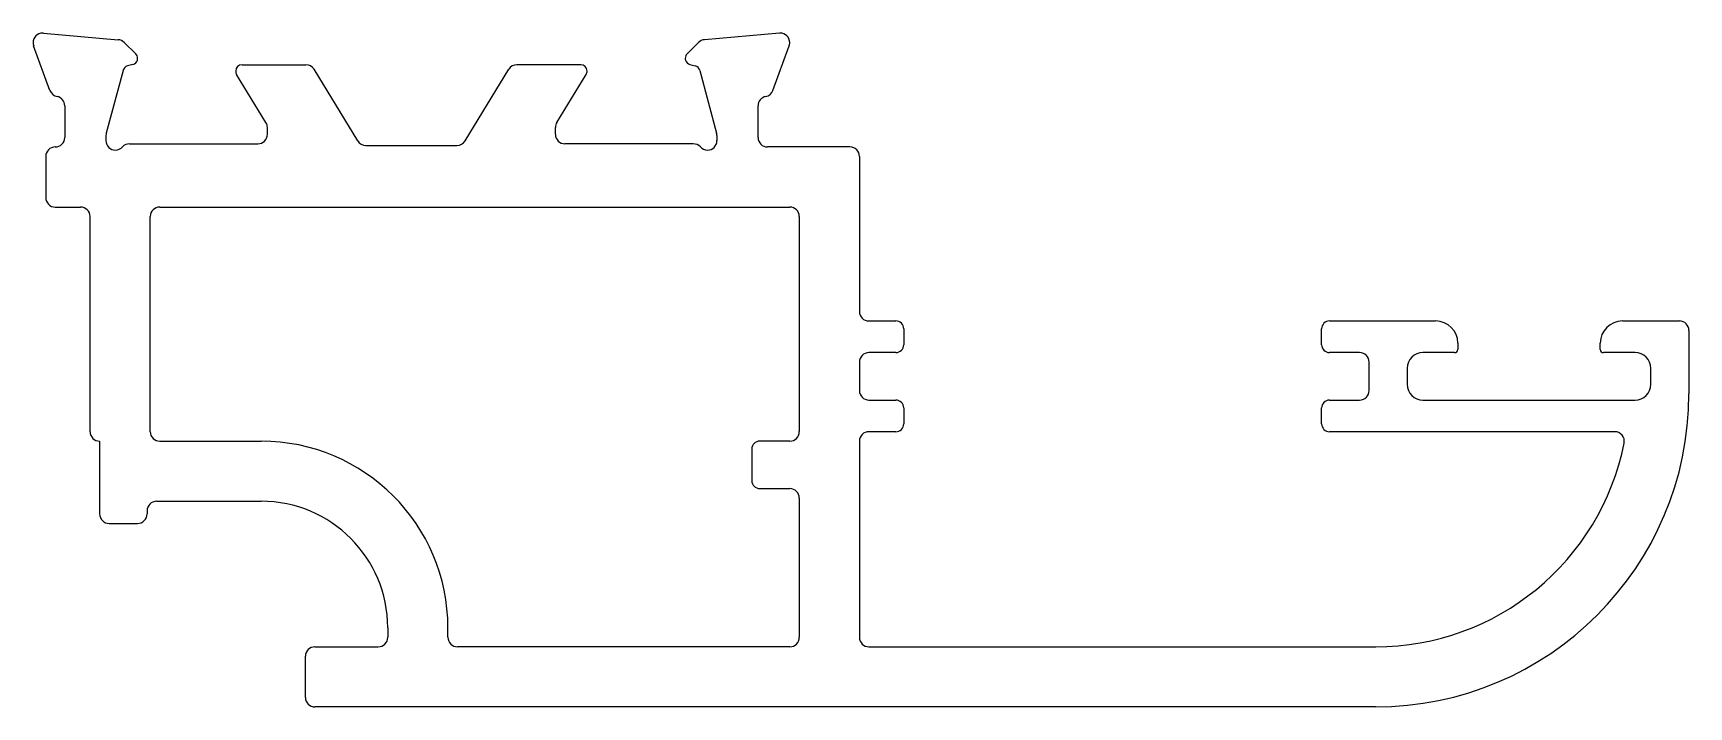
# Model space of a CAD drawing. Extents: x 832.2 to 884.5, y 662.1 to 683.4.
import ezdxf

# ---------------------------------------------------------------- set-up
doc = ezdxf.new("R2010")
doc.units = 0
doc.layers.get('0').update_dxf_attribs({"linetype": 'CONTINUOUS'})

msp = doc.modelspace()

# ---------------------------------------------------------------- linework, layer by layer
at = {"color": 0}
for p, q in [((832.486, 683.375), (834.851, 683.168)), ((835.037, 683.081), (835.401, 682.718)), ((853.182, 683.081), (852.818, 682.718)), ((855.734, 683.375), (853.368, 683.168)), ((832.691, 681.563), (832.177, 682.975)), ((855.528, 681.563), (856.042, 682.975)), ((835.001, 682.196), (834.47, 680.214)), ((835.312, 682.383), (835.143, 682.338)), ((839.516, 680.553), (838.589, 682.072)), ((838.76, 682.376), (840.778, 682.376)), ((842.415, 679.97), (841.034, 682.232)), ((845.804, 679.97), (847.185, 682.232)), ((849.46, 682.376), (847.442, 682.376)), ((848.704, 680.553), (849.631, 682.072)), ((852.908, 682.383), (853.077, 682.338)), ((853.219, 682.196), (853.75, 680.214)), ((833.16, 681.076), (833.16, 680.076)), ((855.06, 680.076), (855.06, 681.076)), ((834.46, 680.137), (834.46, 679.976)), ((839.56, 680.176), (839.56, 680.397)), ((848.66, 680.176), (848.66, 680.397)), ((853.76, 680.137), (853.76, 679.976)), ((832.56, 679.476), (832.56, 678.176)), ((835.207, 679.876), (839.26, 679.876)), ((842.671, 679.826), (845.548, 679.826)), ((853.013, 679.876), (848.96, 679.876)), ((857.963, 679.776), (855.36, 679.776)), ((858.263, 679.476), (858.263, 674.576)), ((832.86, 677.876), (833.66, 677.876)), ((836.16, 677.876), (856.063, 677.876)), ((833.96, 670.776), (833.96, 677.576)), ((835.86, 670.776), (835.86, 677.576)), ((856.363, 677.576), (856.363, 670.777)), ((858.563, 674.276), (859.413, 674.276)), ((873.113, 674.276), (876.463, 674.276)), ((882.363, 674.276), (884.163, 674.276)), ((859.663, 674.026), (859.663, 673.526)), ((872.863, 673.526), (872.863, 674.026)), ((884.463, 673.976), (884.463, 671.976)), ((859.413, 673.276), (858.563, 673.276)), ((874.063, 673.276), (873.113, 673.276)), ((877.063, 673.276), (876.063, 673.276)), ((877.163, 673.576), (877.163, 673.376)), ((881.663, 673.376), (881.663, 673.576)), ((882.763, 673.276), (881.763, 673.276)), ((858.263, 672.976), (858.263, 672.076)), ((874.363, 672.076), (874.363, 672.976)), ((875.563, 672.776), (875.563, 672.276)), ((883.263, 672.276), (883.263, 672.776)), ((858.563, 671.776), (859.413, 671.776)), ((873.113, 671.776), (874.063, 671.776)), ((876.063, 671.776), (882.763, 671.776)), ((859.663, 671.526), (859.663, 671.026)), ((872.863, 671.026), (872.863, 671.526)), ((859.413, 670.776), (858.563, 670.776)), ((882.123, 670.776), (873.113, 670.776)), ((834.26, 670.476), (834.26, 668.176)), ((836.16, 670.476), (839.363, 670.476)), ((854.863, 670.227), (854.863, 669.227)), ((856.063, 670.477), (855.113, 670.477)), ((858.263, 670.476), (858.263, 664.276)), ((855.113, 668.977), (856.063, 668.977)), ((836.06, 668.576), (839.363, 668.576)), ((856.363, 668.677), (856.363, 664.276)), ((835.76, 668.276), (835.76, 668.176)), ((834.56, 667.876), (835.46, 667.876)), ((843.363, 664.576), (843.363, 664.376)), ((843.363, 664.376), (843.363, 664.276)), ((845.263, 664.276), (845.263, 664.576)), ((841.063, 663.976), (843.063, 663.976)), ((856.063, 663.976), (845.563, 663.976)), ((858.563, 663.976), (874.57, 663.976)), ((840.763, 662.376), (840.763, 663.676)), ((846.863, 662.076), (841.063, 662.076)), ((874.563, 662.076), (846.863, 662.076))]:
    msp.add_line(p, q, dxfattribs=at)
for centre, radius, start, end in [((832.46, 683.076), 0.3, 90, 180), ((832.46, 683.076), 0.3, 85, 90), ((834.825, 682.869), 0.3, 45, 85), ((853.394, 682.869), 0.3, 95, 135), ((855.76, 683.076), 0.3, 90, 95), ((855.76, 683.076), 0.3, 0, 90), ((832.441, 683.073), 0.281, 179.336, 200.2803), ((835.26, 682.576), 0.2, 360, 45), ((835.26, 682.576), 0.2, 345, 0), ((852.96, 682.576), 0.2, 135, 180), ((852.96, 682.576), 0.2, 180, 195), ((855.779, 683.073), 0.281, 339.7197, 0.664), ((835.194, 682.145), 0.2, 105, 165), ((835.26, 682.576), 0.2, 285, 345), ((838.76, 682.176), 0.2, 90, 180), ((838.76, 682.176), 0.2, 180, 211.3955), ((840.778, 682.076), 0.3, 31.4, 90), ((847.442, 682.076), 0.3, 90, 148.6), ((849.46, 682.176), 0.2, 0, 90), ((849.46, 682.176), 0.2, 328.6045, 360), ((852.96, 682.576), 0.2, 195, 255), ((853.025, 682.145), 0.2, 15, 75), ((832.973, 681.665), 0.3, 200, 259.0957), ((855.246, 681.665), 0.3, 280.9043, 340), ((832.86, 681.076), 0.3, 0, 79.0957), ((855.36, 681.076), 0.3, 100.9043, 180), ((839.26, 680.397), 0.3, 0, 31.3955), ((848.96, 680.397), 0.3, 148.6045, 180), ((832.86, 680.076), 0.3, 270, 0), ((834.76, 680.137), 0.3, 165, 180), ((834.76, 679.976), 0.3, 180, 270), ((839.26, 680.176), 0.3, 270, 0), ((842.671, 680.126), 0.3, 211.4, 270), ((845.548, 680.126), 0.3, 270, 328.6), ((848.96, 680.176), 0.3, 180, 270), ((853.46, 679.976), 0.3, 270, 0), ((853.46, 680.137), 0.3, 0, 15), ((855.36, 680.076), 0.3, 180, 270), ((832.86, 679.476), 0.3, 90, 180), ((834.76, 679.976), 0.3, 270, 318.1897), ((835.207, 679.576), 0.3, 90, 138.1897), ((853.013, 679.576), 0.3, 41.8103, 90), ((853.46, 679.976), 0.3, 221.8103, 270), ((857.963, 679.476), 0.3, 0, 90), ((832.86, 678.176), 0.3, 180, 270), ((833.66, 677.576), 0.3, 0, 90), ((836.16, 677.576), 0.3, 90, 180), ((856.063, 677.576), 0.3, 0, 90), ((858.563, 674.576), 0.3, 180, 270), ((859.413, 674.026), 0.25, 360, 90), ((873.113, 674.026), 0.25, 90, 180), ((876.463, 673.576), 0.7, 360, 90), ((882.363, 673.576), 0.7, 90, 180), ((884.163, 673.976), 0.3, 0, 90), ((858.563, 672.976), 0.3, 90, 180), ((859.413, 673.526), 0.25, 270, 360), ((873.113, 673.526), 0.25, 180, 270), ((874.063, 672.976), 0.3, 0, 90), ((876.063, 672.776), 0.5, 90, 180), ((877.063, 673.376), 0.1, 270, 0), ((881.763, 673.376), 0.1, 180, 270), ((882.763, 672.776), 0.5, 0, 90), ((876.063, 672.276), 0.5, 180, 270), ((882.763, 672.276), 0.5, 270, 0), ((858.563, 672.076), 0.3, 180, 270), ((859.413, 671.526), 0.25, 0, 90), ((873.113, 671.526), 0.25, 90, 180), ((874.063, 672.076), 0.3, 270, 0), ((874.563, 671.976), 9.9, 270, 360), ((834.26, 670.776), 0.3, 180, 270), ((836.16, 670.776), 0.3, 180, 270), ((856.063, 670.777), 0.3, 270, 0), ((858.563, 670.476), 0.3, 90, 180), ((859.413, 671.026), 0.25, 270, 0), ((873.113, 671.026), 0.25, 180, 270), ((882.123, 670.476), 0.3, 348.7667, 90), ((839.363, 664.576), 5.9, 0, 90), ((855.113, 670.227), 0.25, 90, 180), ((874.57, 671.976), 8, 270, 348.7667), ((855.113, 669.227), 0.25, 180, 270), ((856.063, 668.677), 0.3, 0, 90), ((836.06, 668.276), 0.3, 90, 180), ((839.363, 664.576), 4, 0, 90), ((834.56, 668.176), 0.3, 180, 270), ((835.46, 668.176), 0.3, 270, 0), ((843.063, 664.276), 0.3, 270, 0), ((845.563, 664.276), 0.3, 180, 270), ((856.063, 664.276), 0.3, 270, 0), ((858.563, 664.276), 0.3, 180, 270), ((841.063, 663.676), 0.3, 90, 180), ((841.063, 662.376), 0.3, 180, 270)]:
    msp.add_arc(centre, radius, start, end, dxfattribs=at)

doc.saveas('drawing.dxf')
